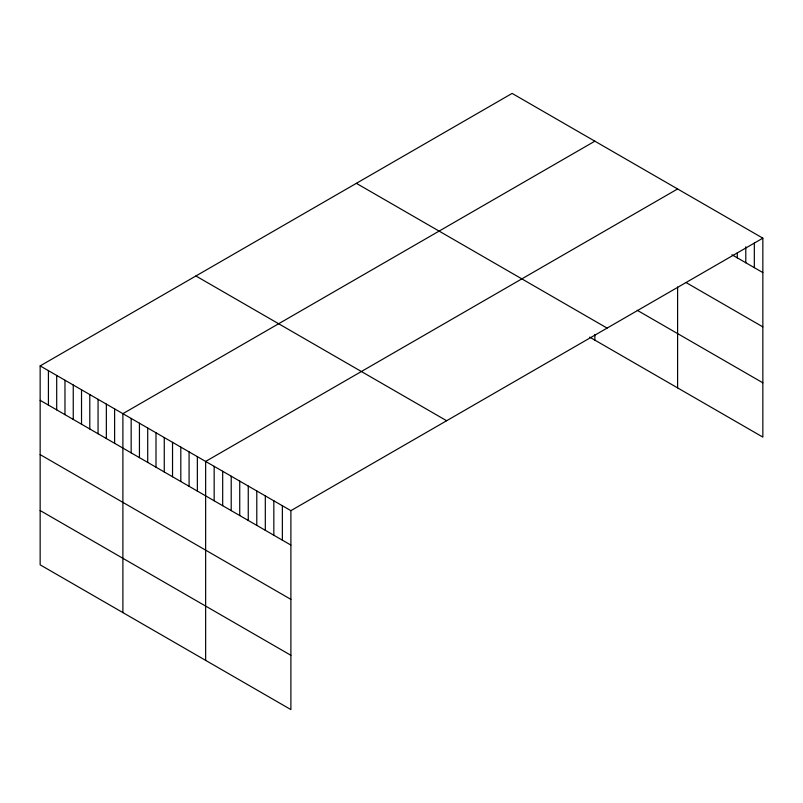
<?xml version="1.0" encoding="UTF-8"?>
<svg xmlns="http://www.w3.org/2000/svg" width="803" height="803" viewBox="0 0 803 803"><rect width="100%" height="100%" fill="white"/><g stroke="black" fill="none" stroke-linecap="round" stroke-linejoin="round"><path stroke-width="1.2" d="M762.85 238.17L290.887 510.658L290.887 709.591L40.15 564.83L40.15 365.897L512.113 93.409L762.85 238.17L762.85 437.103L589.683 337.13M594.862 141.177L122.889 413.665L122.889 612.599M677.602 188.956L205.638 461.434L205.638 660.367M731.945 254.752L762.85 272.588M686.123 282.586L762.85 326.881M637.261 310.309L762.85 382.81M356.371 183.335L607.098 328.096M195.902 275.971L446.629 420.732M40.15 365.897L290.887 510.658M40.15 400.316L290.887 545.076M40.15 454.608L290.887 599.369M40.15 510.537L290.887 655.298M754.328 243.088L754.328 267.67M745.796 246.762L745.796 262.752M737.274 252.905L737.274 257.823M677.602 286.982L677.602 387.889M594.862 334.46L594.862 340.111M282.365 505.739L282.365 540.158M273.833 500.811L273.833 535.24M265.311 495.893L265.311 530.311M256.789 490.974L256.789 525.393M248.257 486.046L248.257 520.464M239.736 481.127L239.736 515.546M231.214 476.199L231.214 510.628M222.682 471.281L222.682 505.699M214.16 466.362L214.16 500.781M197.357 456.666L197.357 491.085M189.086 451.888L189.086 486.307M180.816 447.11L180.816 481.529M172.535 442.333L172.535 476.751M164.264 437.555L164.264 471.973M155.993 432.777L155.993 467.195M147.712 427.999L147.712 462.418M139.441 423.221L139.441 457.64M131.17 418.443L131.17 452.862M114.618 408.888L114.618 443.316M106.347 404.11L106.347 438.538M98.066 399.332L98.066 433.761M89.795 394.564L89.795 428.983M81.525 389.786L81.525 424.205M73.244 385.008L73.244 419.427M64.973 380.231L64.973 414.649M56.702 375.453L56.702 409.871M48.421 370.675L48.421 405.093"/></g></svg>
